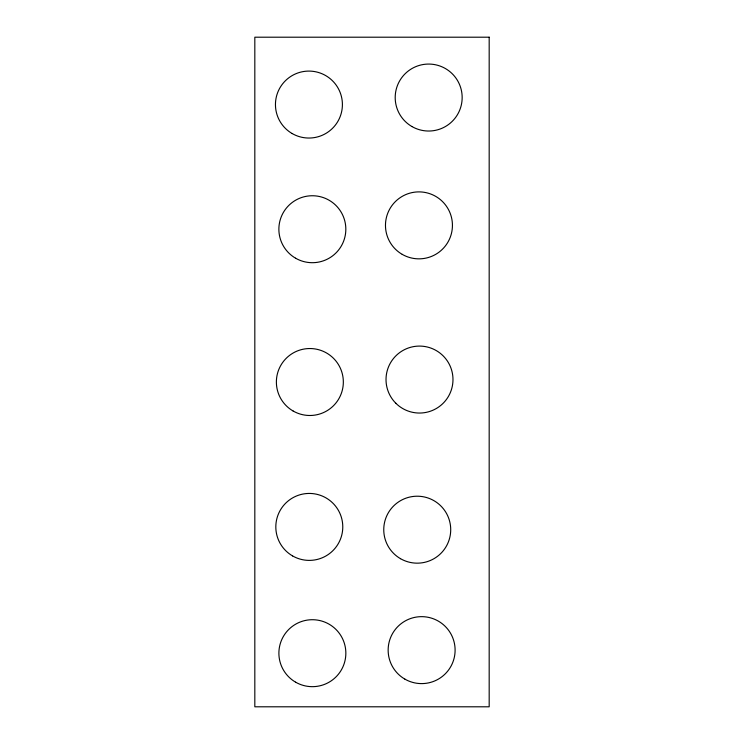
<?xml version="1.0" encoding="UTF-8"?>
<svg xmlns="http://www.w3.org/2000/svg" width="744" height="744" viewBox="0 0 744 744"><rect width="100%" height="100%" fill="white"/><g stroke="black" fill="none" stroke-linecap="round" stroke-linejoin="round"><path stroke-width="1.12" d="M489.18 37.2L254.82 37.2L254.82 706.8L489.18 706.8L489.18 37.2M295.628 682.183A33.48 33.48 0 0 0 345.848 653.186A33.48 33.48 0 0 0 295.628 624.197A33.48 33.48 0 0 0 295.628 682.183M292.559 555.908A33.48 33.48 0 0 0 342.779 526.919A33.48 33.48 0 0 0 292.559 497.922A33.48 33.48 0 0 0 292.559 555.908M293.117 411.004A33.48 33.48 0 0 0 343.337 382.007A33.48 33.48 0 0 0 293.117 353.019A33.48 33.48 0 0 0 293.117 411.004M295.61 258.214A33.48 33.48 0 0 0 345.83 229.226A33.48 33.48 0 0 0 295.61 200.229A33.48 33.48 0 0 0 295.61 258.214M292.187 133.557A33.48 33.48 0 0 0 342.407 104.569A33.48 33.48 0 0 0 292.187 75.572A33.48 33.48 0 0 0 292.187 133.557M411.944 126.545A33.48 33.48 0 0 0 462.163 97.548A33.48 33.48 0 0 0 411.944 68.55A33.48 33.48 0 0 0 411.944 126.545M402.216 254.364A33.48 33.48 0 0 0 452.436 225.367A33.48 33.48 0 0 0 402.216 196.37A33.48 33.48 0 0 0 402.216 254.364M395.827 403.239A33.48 33.48 0 0 0 451.841 388.228A33.48 33.48 0 0 0 410.837 347.225A33.48 33.48 0 0 0 395.827 403.239M400.495 558.679A33.48 33.48 0 0 0 450.715 529.691A33.48 33.48 0 0 0 400.495 500.693A33.48 33.48 0 0 0 400.495 558.679M404.885 679.123A33.48 33.48 0 0 0 455.105 650.135A33.48 33.48 0 0 0 404.885 621.138A33.48 33.48 0 0 0 404.885 679.123"/></g></svg>
